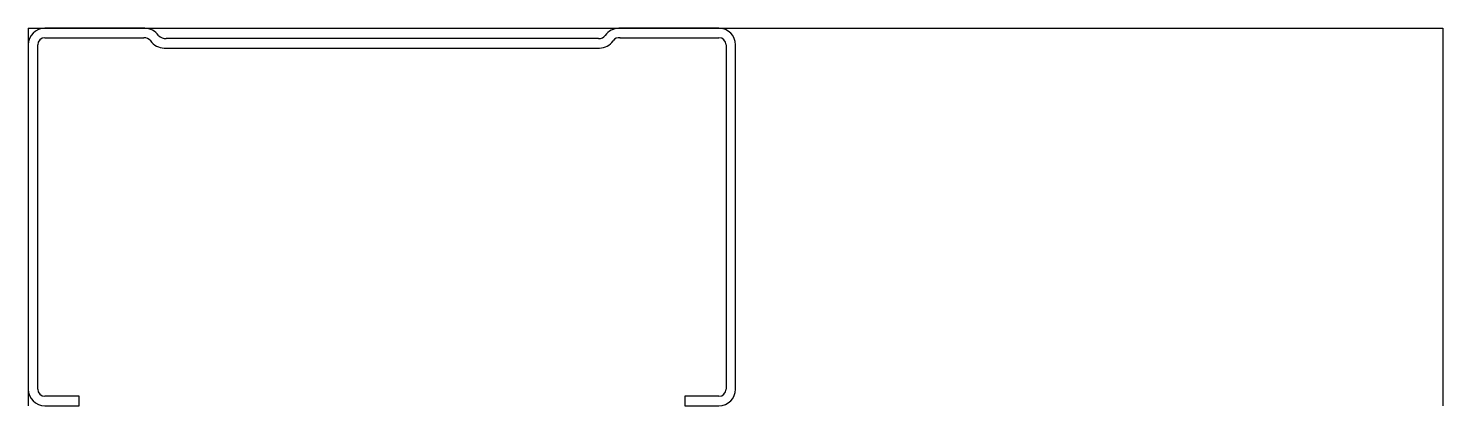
# Model space of a CAD drawing. Extents: x 0 to 150, y -40 to 0.
import ezdxf

# ---------------------------------------------------------------- set-up
doc = ezdxf.new("R2010")
doc.units = 0
doc.layers.get('0').update_dxf_attribs({"linetype": 'CONTINUOUS'})

msp = doc.modelspace()

# ---------------------------------------------------------------- linework, layer by layer
at = {"linetype": 'CONTINUOUS'}
for p, q in [((0, 0), (0, -40)), ((0, 0), (150, 0)), ((12.36, 0), (1.75, 0)), ((73.25, 0), (62.64, 0)), ((150, 0), (150, -40)), ((1.75, -1), (12.26, -1)), ((60.48, -1.09), (14.63, -1.09)), ((62.75, -1), (73.25, -1)), ((0, -1.75), (0, -38.25)), ((1, -38.25), (1, -1.75)), ((14.43, -2.09), (60.57, -2.09)), ((74, -1.75), (74, -38.25)), ((75, -38.25), (75, -1.75)), ((5.38, -39), (1.75, -39)), ((5.38, -40), (5.38, -39)), ((73.25, -39), (69.62, -39)), ((69.62, -39), (69.62, -40)), ((1.75, -40), (5.38, -40)), ((69.62, -40), (73.25, -40))]:
    msp.add_line(p, q, dxfattribs=at)
for centre, radius, start, end in [((1.75, -1.75), 1.75, 90, 180), ((12.37, -1.75), 1.75, 34.4514, 90.2272), ((62.63, -1.75), 1.75, 89.7728, 145.5486), ((73.25, -1.75), 1.75, 0, 90), ((1.75, -1.75), 0.75, 90, 180), ((12.26, -1.96), 0.96, 41.0137, 89.7392), ((14.42, -0.34), 1.75, 214.4514, 270.2272), ((14.63, 0.1), 1.19, 226.2768, 269.8797), ((60.56, -0.33), 0.76, 263.9247, 325.9322), ((60.58, -0.34), 1.75, 269.7728, 325.5486), ((62.66, -1.76), 0.77, 82.9792, 145.6719), ((73.25, -1.75), 0.75, 0, 90), ((1.75, -38.25), 1.75, 180, 270), ((1.75, -38.25), 0.75, 180, 270), ((73.25, -38.25), 0.75, 270, 0), ((73.25, -38.25), 1.75, 270, 0)]:
    msp.add_arc(centre, radius, start, end, dxfattribs=at)

doc.saveas('drawing.dxf')
